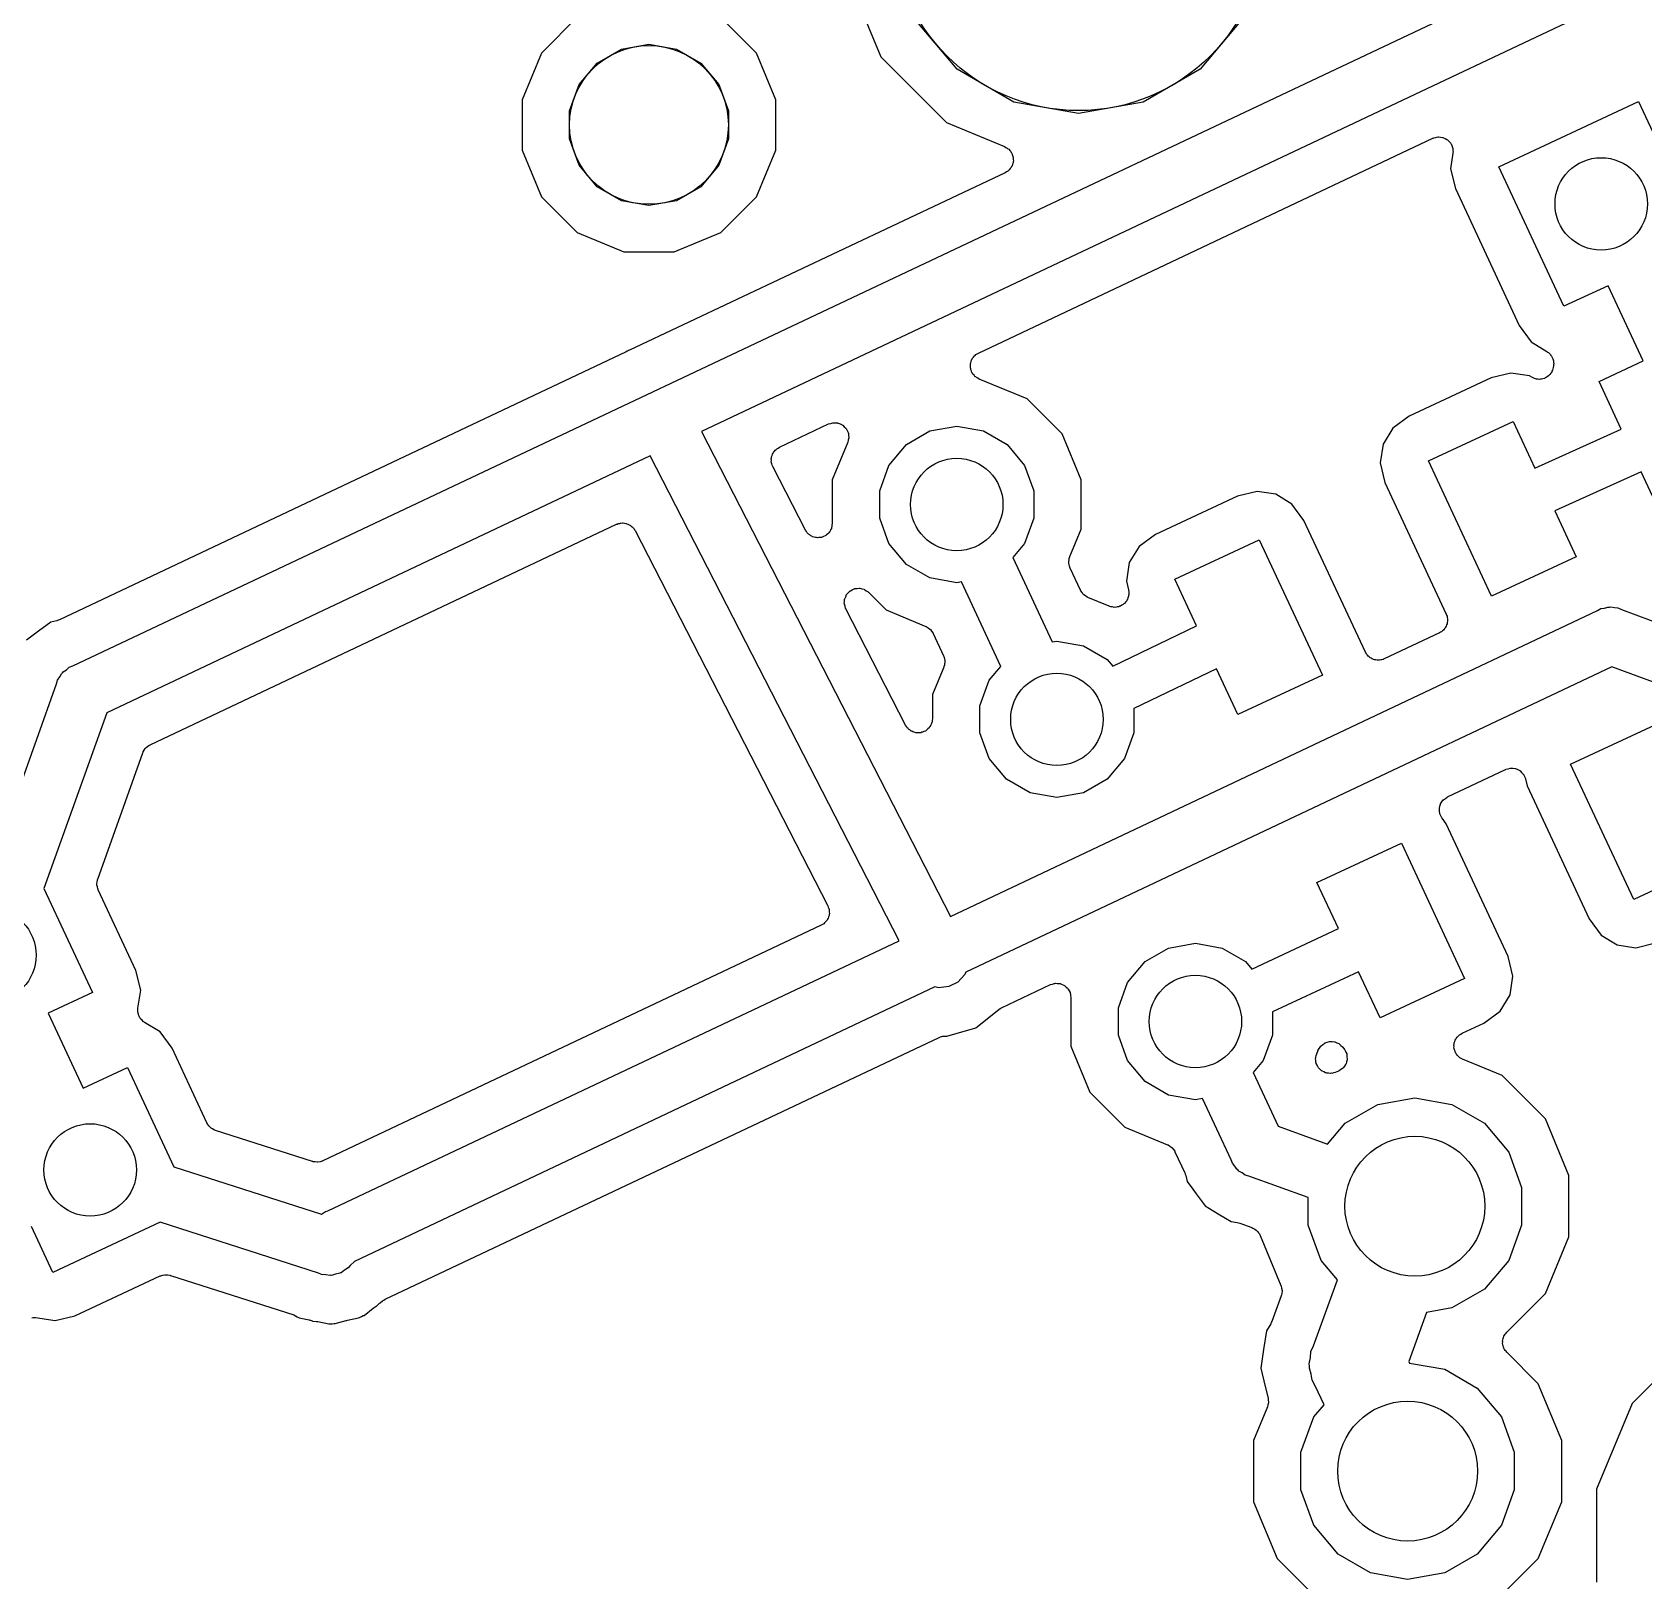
# Model space of a CAD drawing. Extents: x 24 to 196, y -189 to -31.
# Drawn here: x 40.75 to 58.02, y -152.97 to -136.37 of the extents above; entities that cross this region are included whole.
import ezdxf

# ---------------------------------------------------------------- set-up
doc = ezdxf.new("R2010")
doc.units = 0
doc.header["$MEASUREMENT"] = 0
doc.layers.add('BLACK', color=7, linetype='CONTINUOUS')

msp = doc.modelspace()

# ---------------------------------------------------------------- linework, layer by layer
at = {"layer": 'BLACK', "linetype": 'CONTINUOUS'}
for p, q in [((41.186, -143.164), (63.3584, -132.68)), ((63.5684, -133.255), (47.9224, -140.653)), ((49.4614, -135.717), (49.8423, -136.637)), ((46.6055, -136.198), (46.2073, -136.597)), ((50.6619, -136.77), (50.2099, -136.232)), ((53.7167, -136.232), (53.2647, -136.77)), ((48.5113, -136.597), (48.1585, -136.244)), ((46.8039, -136.704), (47.0638, -136.554)), ((47.0638, -136.554), (47.3593, -136.502)), ((47.3593, -136.502), (47.6548, -136.554)), ((47.6548, -136.554), (47.9147, -136.704)), ((46.2073, -136.597), (46.0004, -137.096)), ((46.611, -136.934), (46.8039, -136.704)), ((47.9147, -136.704), (48.1075, -136.934)), ((48.7182, -137.096), (48.5113, -136.597)), ((49.8423, -136.637), (50.5461, -137.34)), ((51.2708, -137.122), (50.6619, -136.77)), ((53.2647, -136.77), (52.6558, -137.122)), ((46.0004, -137.096), (46.0004, -137.637)), ((46.5084, -137.216), (46.611, -136.934)), ((48.1075, -136.934), (48.2102, -137.216)), ((48.7182, -137.637), (48.7182, -137.096)), ((46.5084, -137.516), (46.5084, -137.216)), ((48.2102, -137.216), (48.2102, -137.516)), ((51.9633, -137.244), (51.2708, -137.122)), ((52.6558, -137.122), (51.9633, -137.244)), ((56.4662, -137.814), (57.9625, -137.116)), ((57.9625, -137.116), (58.6603, -138.613)), ((50.5461, -137.34), (51.1702, -137.599)), ((46.611, -137.798), (46.5084, -137.516)), ((48.2102, -137.516), (48.1075, -137.798)), ((50.8905, -139.811), (55.7586, -137.509)), ((51.1702, -137.599), (51.1839, -137.608)), ((51.1839, -137.608), (51.1986, -137.614)), ((51.1986, -137.614), (51.2061, -137.622)), ((51.2061, -137.622), (51.2149, -137.627)), ((55.7586, -137.509), (55.7638, -137.508)), ((55.7638, -137.508), (55.7685, -137.505)), ((55.7685, -137.505), (55.7892, -137.501)), ((55.7892, -137.501), (55.8096, -137.495)), ((55.8096, -137.495), (55.8151, -137.496)), ((55.8151, -137.496), (55.8204, -137.495)), ((55.8204, -137.495), (55.8413, -137.498)), ((55.8413, -137.498), (55.8624, -137.5)), ((55.8624, -137.5), (55.8673, -137.502)), ((55.8673, -137.502), (55.8727, -137.503)), ((55.8727, -137.503), (55.8913, -137.513)), ((55.8913, -137.513), (55.9105, -137.522)), ((55.9105, -137.522), (55.9144, -137.526)), ((55.9144, -137.526), (55.9191, -137.528)), ((55.9191, -137.528), (55.9331, -137.544)), ((55.9331, -137.544), (55.9481, -137.559)), ((55.9481, -137.559), (55.9504, -137.564)), ((55.9504, -137.564), (55.954, -137.568)), ((55.954, -137.568), (55.9617, -137.588)), ((55.9617, -137.588), (55.9707, -137.607)), ((55.9707, -137.607), (55.9712, -137.612)), ((55.9712, -137.612), (55.9732, -137.617)), ((55.9732, -137.617), (55.9737, -137.639)), ((46.0004, -137.637), (46.2073, -138.136)), ((48.5113, -138.136), (48.7182, -137.637)), ((51.2149, -137.627), (51.2247, -137.64)), ((51.2247, -137.64), (51.2363, -137.652)), ((51.2363, -137.652), (51.2407, -137.661)), ((51.2407, -137.661), (51.2471, -137.669)), ((51.2471, -137.669), (51.252, -137.685)), ((51.2545, -137.788), (51.2504, -137.803)), ((51.252, -137.685), (51.2589, -137.7)), ((51.2607, -137.773), (51.2545, -137.788)), ((51.2589, -137.7), (51.2599, -137.71)), ((51.2599, -137.71), (51.263, -137.72)), ((51.2611, -137.762), (51.2607, -137.773)), ((51.2638, -137.752), (51.2611, -137.762)), ((51.263, -137.72), (51.2623, -137.736)), ((51.2623, -137.736), (51.2638, -137.752)), ((55.9744, -137.67), (55.9488, -137.837)), ((55.9737, -137.639), (55.9756, -137.66)), ((55.9756, -137.66), (55.9742, -137.665)), ((55.9742, -137.665), (55.9744, -137.67)), ((46.8039, -138.028), (46.611, -137.798)), ((51.177, -137.878), (47.1518, -139.781)), ((48.1075, -137.798), (47.9147, -138.028)), ((51.1903, -137.868), (51.177, -137.878)), ((51.2047, -137.861), (51.1903, -137.868)), ((51.2117, -137.853), (51.2047, -137.861)), ((51.2202, -137.847), (51.2117, -137.853)), ((51.2295, -137.834), (51.2202, -137.847)), ((51.2404, -137.822), (51.2295, -137.834)), ((51.2444, -137.812), (51.2404, -137.822)), ((51.2504, -137.803), (51.2444, -137.812)), ((55.9488, -137.837), (56.0004, -138.048)), ((57.164, -139.31), (56.4662, -137.814)), ((46.2073, -138.136), (46.5895, -138.518)), ((47.0638, -138.178), (46.8039, -138.028)), ((47.9147, -138.028), (47.6548, -138.178)), ((48.129, -138.518), (48.5113, -138.136)), ((56.0004, -138.048), (56.6855, -139.517)), ((47.3593, -138.23), (47.0638, -138.178)), ((47.6548, -138.178), (47.3593, -138.23)), ((46.5895, -138.518), (47.089, -138.725)), ((47.6296, -138.725), (48.129, -138.518)), ((47.089, -138.725), (47.6296, -138.725)), ((57.6365, -139.09), (57.164, -139.31)), ((58.0116, -139.896), (57.6365, -139.09)), ((56.6855, -139.517), (56.814, -139.692)), ((56.814, -139.692), (56.9802, -139.793)), ((47.1165, -139.798), (41.0425, -142.67)), ((47.1271, -139.79), (47.1165, -139.798)), ((47.1285, -139.79), (47.1271, -139.79)), ((47.1397, -139.784), (47.1285, -139.79)), ((47.1518, -139.781), (47.1397, -139.784)), ((50.8231, -139.877), (50.8271, -139.867)), ((50.8271, -139.867), (50.8381, -139.855)), ((50.8381, -139.855), (50.8473, -139.842)), ((50.8473, -139.842), (50.8558, -139.836)), ((50.8558, -139.836), (50.8629, -139.828)), ((50.8629, -139.828), (50.8773, -139.821)), ((50.8773, -139.821), (50.8905, -139.811)), ((56.9802, -139.793), (56.9878, -139.8)), ((56.9878, -139.8), (56.9966, -139.804)), ((56.9966, -139.804), (57.0075, -139.817)), ((57.0075, -139.817), (57.02, -139.828)), ((57.02, -139.828), (57.0248, -139.837)), ((57.0248, -139.837), (57.0314, -139.844)), ((57.0314, -139.844), (57.0375, -139.86)), ((57.0375, -139.86), (57.0455, -139.874)), ((50.8038, -139.936), (50.8064, -139.926)), ((50.8053, -139.953), (50.8038, -139.936)), ((50.8046, -139.969), (50.8053, -139.953)), ((50.8077, -139.979), (50.8046, -139.969)), ((50.8064, -139.926), (50.8069, -139.916)), ((50.8069, -139.916), (50.8131, -139.901)), ((50.8087, -139.989), (50.8077, -139.979)), ((50.8156, -140.004), (50.8087, -139.989)), ((50.8131, -139.901), (50.8172, -139.885)), ((50.8205, -140.019), (50.8156, -140.004)), ((50.8172, -139.885), (50.8231, -139.877)), ((50.8268, -140.028), (50.8205, -140.019)), ((50.8313, -140.037), (50.8268, -140.028)), ((50.8428, -140.048), (50.8313, -140.037)), ((56.5953, -140.025), (56.3842, -140.077)), ((56.7951, -140.056), (56.5953, -140.025)), ((57.0217, -140.027), (57.0131, -140.041)), ((57.0321, -140.014), (57.0217, -140.027)), ((57.0354, -140.004), (57.0321, -140.014)), ((57.0406, -139.996), (57.0354, -140.004)), ((57.0438, -139.979), (57.0406, -139.996)), ((57.0491, -139.964), (57.0438, -139.979)), ((57.0455, -139.874), (57.047, -139.884)), ((57.047, -139.884), (57.0506, -139.894)), ((57.0518, -139.947), (57.0491, -139.964)), ((57.0506, -139.894), (57.051, -139.91)), ((57.051, -139.91), (57.0535, -139.927)), ((57.0535, -139.927), (57.0516, -139.936)), ((57.0516, -139.936), (57.0518, -139.947)), ((57.5397, -140.116), (58.0116, -139.896)), ((50.8527, -140.061), (50.8428, -140.048)), ((50.8615, -140.067), (50.8527, -140.061)), ((50.8689, -140.074), (50.8615, -140.067)), ((50.8837, -140.081), (50.8689, -140.074)), ((50.8973, -140.09), (50.8837, -140.081)), ((51.4126, -140.303), (50.8973, -140.09)), ((56.3842, -140.077), (55.5051, -140.487)), ((56.8195, -140.071), (56.7951, -140.056)), ((56.835, -140.077), (56.8195, -140.071)), ((56.8495, -140.085), (56.835, -140.077)), ((56.8594, -140.086), (56.8495, -140.085)), ((56.8688, -140.09), (56.8594, -140.086)), ((56.8854, -140.09), (56.8688, -140.09)), ((56.9018, -140.093), (56.8854, -140.09)), ((56.9117, -140.091), (56.9018, -140.093)), ((56.9217, -140.091), (56.9117, -140.091)), ((56.9374, -140.086), (56.9217, -140.091)), ((56.9538, -140.083), (56.9374, -140.086)), ((56.9623, -140.077), (56.9538, -140.083)), ((56.9718, -140.074), (56.9623, -140.077)), ((56.9848, -140.064), (56.9718, -140.074)), ((56.999, -140.055), (56.9848, -140.064)), ((57.0053, -140.047), (56.999, -140.055)), ((57.0131, -140.041), (57.0053, -140.047)), ((57.777, -140.625), (57.5397, -140.116)), ((51.7877, -140.678), (51.4126, -140.303)), ((49.3068, -140.565), (49.3293, -140.557)), ((49.3293, -140.557), (49.3323, -140.558)), ((49.3323, -140.558), (49.3351, -140.557)), ((49.3351, -140.557), (49.3586, -140.559)), ((55.5051, -140.487), (55.3297, -140.615)), ((55.7116, -140.965), (56.6179, -140.543)), ((56.6179, -140.543), (56.8512, -141.043)), ((47.9224, -140.653), (50.5913, -145.849)), ((48.7565, -140.82), (49.2841, -140.571)), ((49.2841, -140.571), (49.3068, -140.565)), ((49.3586, -140.559), (49.3822, -140.56)), ((49.3822, -140.56), (49.3849, -140.561)), ((49.3849, -140.561), (49.3879, -140.561)), ((49.3879, -140.561), (49.4093, -140.571)), ((49.4093, -140.571), (49.4311, -140.58)), ((49.4311, -140.58), (49.4333, -140.582)), ((49.4333, -140.582), (49.4359, -140.583)), ((49.4359, -140.583), (49.4527, -140.6)), ((49.4527, -140.6), (49.4701, -140.616)), ((49.4701, -140.616), (49.4715, -140.618)), ((49.4715, -140.618), (49.4736, -140.621)), ((49.4736, -140.621), (49.4836, -140.642)), ((49.4836, -140.642), (49.4945, -140.663)), ((49.4945, -140.663), (49.4949, -140.666)), ((49.4949, -140.666), (49.4962, -140.668)), ((49.5011, -140.721), (49.4951, -140.744)), ((49.4962, -140.668), (49.4984, -140.692)), ((49.4984, -140.692), (49.5015, -140.715)), ((49.5015, -140.715), (49.5008, -140.718)), ((49.5008, -140.718), (49.5011, -140.721)), ((50.1184, -140.792), (50.3705, -140.646)), ((50.3705, -140.646), (50.6572, -140.595)), ((50.6572, -140.595), (50.9439, -140.646)), ((50.9439, -140.646), (51.196, -140.792)), ((51.9907, -141.168), (51.7877, -140.678)), ((55.3297, -140.615), (55.2249, -140.788)), ((56.8512, -141.043), (57.777, -140.625)), ((48.6791, -140.91), (48.6832, -140.894)), ((48.6832, -140.894), (48.6893, -140.885)), ((48.6893, -140.885), (48.6935, -140.875)), ((48.6935, -140.875), (48.7043, -140.864)), ((48.7043, -140.864), (48.7133, -140.851)), ((48.7133, -140.851), (48.7221, -140.845)), ((48.7221, -140.845), (48.7295, -140.837)), ((48.7295, -140.837), (48.7436, -140.829)), ((48.7436, -140.829), (48.7565, -140.82)), ((49.49, -140.767), (49.3237, -141.168)), ((49.4951, -140.744), (49.49, -140.767)), ((49.9313, -141.015), (50.1184, -140.792)), ((51.196, -140.792), (51.3831, -141.015)), ((55.2249, -140.788), (55.1942, -140.988)), ((47.371, -140.913), (41.549, -143.666)), ((50.0399, -146.109), (47.371, -140.913)), ((48.6697, -140.946), (48.6725, -140.935)), ((48.6712, -140.961), (48.6697, -140.946)), ((48.6704, -140.977), (48.6712, -140.961)), ((48.6736, -140.987), (48.6704, -140.977)), ((48.6725, -140.935), (48.673, -140.924)), ((48.673, -140.924), (48.6791, -140.91)), ((48.6746, -140.998), (48.6736, -140.987)), ((48.6814, -141.013), (48.6746, -140.998)), ((48.6861, -141.028), (48.6814, -141.013)), ((49.0357, -141.708), (48.6861, -141.028)), ((49.8317, -141.288), (49.9313, -141.015)), ((51.3831, -141.015), (51.4827, -141.288)), ((55.1942, -140.988), (55.2458, -141.199)), ((56.3878, -142.415), (55.7116, -140.965)), ((49.3237, -141.168), (49.3237, -141.639)), ((51.9907, -141.699), (51.9907, -141.168)), ((55.2458, -141.199), (55.9026, -142.608)), ((57.9917, -141.085), (57.0659, -141.503)), ((58.2374, -141.612), (57.9917, -141.085)), ((49.8317, -141.579), (49.8317, -141.288)), ((51.4827, -141.288), (51.4827, -141.579)), ((53.6652, -141.345), (52.7861, -141.755)), ((53.8764, -141.293), (53.6652, -141.345)), ((54.0761, -141.324), (53.8764, -141.293)), ((54.2489, -141.429), (54.0761, -141.324)), ((49.9313, -141.853), (49.8317, -141.579)), ((51.4827, -141.579), (51.3831, -141.853)), ((54.3775, -141.604), (54.2489, -141.429)), ((57.0659, -141.503), (57.2941, -141.993)), ((42.0137, -144.009), (47.0104, -141.646)), ((47.0104, -141.646), (47.0209, -141.643)), ((47.0209, -141.643), (47.0305, -141.638)), ((47.0305, -141.638), (47.0462, -141.636)), ((47.0462, -141.636), (47.0614, -141.632)), ((47.0614, -141.632), (47.0723, -141.633)), ((47.0723, -141.633), (47.083, -141.631)), ((47.083, -141.631), (47.0984, -141.635)), ((47.0984, -141.635), (47.1142, -141.636)), ((47.1142, -141.636), (47.124, -141.641)), ((47.124, -141.641), (47.1346, -141.643)), ((47.1346, -141.643), (47.1479, -141.652)), ((47.1479, -141.652), (47.1623, -141.658)), ((47.1623, -141.658), (47.17, -141.666)), ((47.17, -141.666), (47.1791, -141.672)), ((47.1791, -141.672), (47.1887, -141.684)), ((47.1887, -141.684), (47.1999, -141.696)), ((47.1999, -141.696), (47.2045, -141.705)), ((47.2045, -141.705), (47.2111, -141.714)), ((47.2111, -141.714), (49.2762, -145.734)), ((49.046, -141.722), (49.0357, -141.708)), ((49.0545, -141.737), (49.046, -141.722)), ((49.0619, -141.743), (49.0545, -141.737)), ((49.0677, -141.751), (49.0619, -141.743)), ((49.082, -141.76), (49.0677, -141.751)), ((49.0951, -141.771), (49.082, -141.76)), ((49.2549, -141.765), (49.2475, -141.771)), ((49.2634, -141.76), (49.2549, -141.765)), ((49.275, -141.748), (49.2634, -141.76)), ((49.288, -141.737), (49.275, -141.748)), ((49.2928, -141.728), (49.288, -141.737)), ((49.2994, -141.721), (49.2928, -141.728)), ((49.306, -141.706), (49.2994, -141.721)), ((49.3145, -141.691), (49.306, -141.706)), ((49.3162, -141.681), (49.3145, -141.691)), ((49.3199, -141.673), (49.3162, -141.681)), ((49.3207, -141.656), (49.3199, -141.673)), ((49.3237, -141.639), (49.3207, -141.656)), ((51.8692, -141.992), (51.9907, -141.699)), ((52.7861, -141.755), (52.6108, -141.883)), ((55.0358, -143.016), (54.3775, -141.604)), ((49.1041, -141.774), (49.0951, -141.771)), ((49.1122, -141.779), (49.1041, -141.774)), ((49.1288, -141.783), (49.1122, -141.779)), ((49.1448, -141.789), (49.1288, -141.783)), ((49.1544, -141.789), (49.1448, -141.789)), ((49.1638, -141.791), (49.1544, -141.789)), ((49.1807, -141.789), (49.1638, -141.791)), ((49.1978, -141.789), (49.1807, -141.789)), ((49.2068, -141.786), (49.1978, -141.789)), ((49.2163, -141.784), (49.2068, -141.786)), ((49.2315, -141.777), (49.2163, -141.784)), ((49.2475, -141.771), (49.2315, -141.777)), ((50.1184, -142.076), (49.9313, -141.853)), ((51.3831, -141.853), (51.2586, -142.001)), ((52.6108, -141.883), (52.506, -142.056)), ((52.9927, -142.233), (53.899, -141.811)), ((53.899, -141.811), (54.5752, -143.261)), ((50.3705, -142.221), (50.1184, -142.076)), ((51.2586, -142.001), (51.6798, -142.906)), ((51.8577, -142.044), (51.8613, -142.028)), ((51.859, -142.054), (51.8577, -142.044)), ((51.8582, -142.064), (51.859, -142.054)), ((51.8625, -142.08), (51.8582, -142.064)), ((51.8613, -142.028), (51.8628, -142.011)), ((51.8646, -142.096), (51.8625, -142.08)), ((51.8628, -142.011), (51.867, -142.002)), ((51.8692, -142.105), (51.8646, -142.096)), ((51.867, -142.002), (51.8692, -141.992)), ((51.8718, -142.115), (51.8692, -142.105)), ((52.506, -142.056), (52.4752, -142.256)), ((57.2941, -141.993), (56.3878, -142.415)), ((50.6572, -142.272), (50.3705, -142.221)), ((50.7081, -142.263), (50.6572, -142.272)), ((51.1292, -143.168), (50.7081, -142.263)), ((51.9828, -142.353), (51.8718, -142.115)), ((52.4752, -142.256), (52.4977, -142.348)), ((53.2261, -142.734), (52.9927, -142.233)), ((49.4549, -142.472), (49.4561, -142.449)), ((49.4561, -142.449), (49.4572, -142.446)), ((49.4572, -142.446), (49.4575, -142.443)), ((49.4575, -142.443), (49.4674, -142.422)), ((49.4674, -142.422), (49.4766, -142.4)), ((49.4766, -142.4), (49.4786, -142.398)), ((49.4786, -142.398), (49.4798, -142.395)), ((49.4798, -142.395), (49.4965, -142.378)), ((49.4965, -142.378), (49.5126, -142.361)), ((49.5126, -142.361), (49.5152, -142.36)), ((49.5152, -142.36), (49.5173, -142.358)), ((49.5173, -142.358), (49.5386, -142.348)), ((49.5386, -142.348), (49.5596, -142.337)), ((49.5596, -142.337), (49.5626, -142.337)), ((49.5626, -142.337), (49.5652, -142.335)), ((49.5652, -142.335), (49.5887, -142.333)), ((49.5887, -142.333), (49.6121, -142.33)), ((49.6121, -142.33), (49.615, -142.331)), ((49.615, -142.331), (49.618, -142.331)), ((49.618, -142.331), (49.6407, -142.337)), ((49.6407, -142.337), (49.6638, -142.342)), ((49.6638, -142.342), (49.6662, -142.344)), ((49.6662, -142.344), (49.6691, -142.344)), ((49.6691, -142.344), (49.6884, -142.358)), ((49.6884, -142.358), (49.7082, -142.371)), ((49.7082, -142.371), (49.71, -142.373)), ((49.71, -142.373), (49.7124, -142.375)), ((49.7124, -142.375), (49.9018, -142.564)), ((51.9847, -142.356), (51.9828, -142.353)), ((51.9858, -142.359), (51.9847, -142.356)), ((51.9998, -142.378), (51.9858, -142.359)), ((52.0131, -142.397), (51.9998, -142.378)), ((52.0159, -142.399), (52.0131, -142.397)), ((52.018, -142.401), (52.0159, -142.399)), ((52.0375, -142.414), (52.018, -142.401)), ((52.0564, -142.427), (52.0375, -142.414)), ((52.0597, -142.428), (52.0564, -142.427)), ((52.0626, -142.43), (52.0597, -142.428)), ((52.2913, -142.525), (52.0626, -142.43)), ((52.4863, -142.451), (52.4814, -142.458)), ((52.4914, -142.434), (52.4863, -142.451)), ((52.4984, -142.417), (52.4914, -142.434)), ((52.4977, -142.348), (52.4982, -142.356)), ((52.4982, -142.356), (52.5007, -142.364)), ((52.4988, -142.408), (52.4984, -142.417)), ((52.5011, -142.4), (52.4988, -142.408)), ((52.5007, -142.364), (52.4999, -142.382)), ((52.4999, -142.382), (52.5011, -142.4)), ((49.4528, -142.496), (49.4549, -142.472)), ((49.4536, -142.499), (49.4528, -142.496)), ((49.4535, -142.502), (49.4536, -142.499)), ((49.4604, -142.524), (49.4535, -142.502)), ((49.4665, -142.547), (49.4604, -142.524)), ((49.4682, -142.549), (49.4665, -142.547)), ((49.4691, -142.552), (49.4682, -142.549)), ((50.1092, -143.798), (49.4691, -142.552)), ((49.9018, -142.564), (50.3253, -142.74)), ((50.5913, -145.849), (57.5232, -142.571)), ((52.2995, -142.526), (52.2913, -142.525)), ((52.307, -142.53), (52.2995, -142.526)), ((52.3252, -142.532), (52.307, -142.53)), ((52.343, -142.536), (52.3252, -142.532)), ((52.3513, -142.535), (52.343, -142.536)), ((52.3596, -142.536), (52.3513, -142.535)), ((52.3774, -142.531), (52.3596, -142.536)), ((52.3955, -142.529), (52.3774, -142.531)), ((52.4029, -142.525), (52.3955, -142.529)), ((52.411, -142.523), (52.4029, -142.525)), ((52.4262, -142.513), (52.411, -142.523)), ((52.4424, -142.505), (52.4262, -142.513)), ((52.4481, -142.498), (52.4424, -142.505)), ((52.455, -142.494), (52.4481, -142.498)), ((52.4658, -142.479), (52.455, -142.494)), ((52.4782, -142.466), (52.4658, -142.479)), ((52.4814, -142.458), (52.4782, -142.466)), ((55.9026, -142.608), (55.906, -142.62)), ((55.906, -142.62), (55.9115, -142.632)), ((57.5232, -142.571), (57.5599, -142.55)), ((57.5599, -142.55), (57.598, -142.544)), ((57.598, -142.544), (57.6352, -142.533)), ((57.6352, -142.533), (57.6507, -142.535)), ((57.6507, -142.535), (57.6659, -142.532)), ((57.6659, -142.532), (57.7039, -142.539)), ((57.7039, -142.539), (57.7424, -142.542)), ((57.7424, -142.542), (57.7808, -142.56)), ((57.7808, -142.56), (59.4213, -143.169)), ((40.8196, -142.792), (40.6901, -142.889)), ((40.8197, -142.792), (40.8196, -142.792)), ((40.9494, -142.696), (40.8197, -142.792)), ((40.8197, -142.792), (40.8197, -142.792)), ((41.0145, -142.68), (40.9494, -142.696)), ((41.0281, -142.674), (41.0145, -142.68)), ((41.0425, -142.67), (41.0281, -142.674)), ((50.3253, -142.74), (50.3282, -142.741)), ((50.3282, -142.741), (50.3315, -142.742)), ((50.3315, -142.742), (50.3504, -142.756)), ((50.3504, -142.756), (50.3699, -142.768)), ((50.3699, -142.768), (50.372, -142.771)), ((50.372, -142.771), (50.3748, -142.773)), ((50.3748, -142.773), (50.388, -142.792)), ((50.388, -142.792), (50.4021, -142.81)), ((52.3297, -143.165), (53.2261, -142.734)), ((55.8402, -142.802), (55.8297, -142.81)), ((55.8519, -142.797), (55.8402, -142.802)), ((55.8617, -142.787), (55.8519, -142.797)), ((55.8729, -142.779), (55.8617, -142.787)), ((55.8802, -142.769), (55.8729, -142.779)), ((55.8894, -142.759), (55.8802, -142.769)), ((55.8952, -142.747), (55.8894, -142.759)), ((55.903, -142.736), (55.8952, -142.747)), ((55.9063, -142.723), (55.903, -142.736)), ((55.9117, -142.711), (55.9063, -142.723)), ((55.9115, -142.632), (55.9128, -142.645)), ((55.9129, -142.698), (55.9117, -142.711)), ((55.9128, -142.645), (55.9163, -142.659)), ((55.9164, -142.685), (55.9129, -142.698)), ((55.9163, -142.659), (55.9152, -142.672)), ((55.9152, -142.672), (55.9164, -142.685)), ((50.4021, -142.81), (50.4032, -142.813)), ((50.4032, -142.813), (50.4051, -142.816)), ((50.4051, -142.816), (50.516, -143.054)), ((51.6798, -142.906), (51.7306, -142.897)), ((51.7306, -142.897), (52.0173, -142.948)), ((52.0173, -142.948), (52.2694, -143.094)), ((55.8297, -142.81), (55.239, -143.089)), ((50.516, -143.054), (50.5186, -143.064)), ((50.5186, -143.064), (50.5232, -143.073)), ((50.5232, -143.073), (50.5254, -143.089)), ((50.5265, -143.142), (50.525, -143.158)), ((50.5254, -143.089), (50.5297, -143.106)), ((50.5301, -143.125), (50.5265, -143.142)), ((50.5297, -143.106), (50.5288, -143.116)), ((50.5288, -143.116), (50.5301, -143.125)), ((52.2694, -143.094), (52.3297, -143.165)), ((55.0436, -143.027), (55.0358, -143.016)), ((55.0495, -143.039), (55.0436, -143.027)), ((55.0587, -143.049), (55.0495, -143.039)), ((55.0661, -143.059), (55.0587, -143.049)), ((55.0774, -143.067), (55.0661, -143.059)), ((55.0871, -143.077), (55.0774, -143.067)), ((55.0989, -143.082), (55.0871, -143.077)), ((55.1095, -143.089), (55.0989, -143.082)), ((55.1228, -143.093), (55.1095, -143.089)), ((55.1352, -143.099), (55.1228, -143.093)), ((55.1481, -143.1), (55.1352, -143.099)), ((55.1606, -143.103), (55.1481, -143.1)), ((55.1743, -143.102), (55.1606, -143.103)), ((55.188, -143.103), (55.1743, -143.102)), ((55.2005, -143.1), (55.188, -143.103)), ((55.2133, -143.099), (55.2005, -143.1)), ((55.2258, -143.093), (55.2133, -143.099)), ((55.239, -143.089), (55.2258, -143.093)), ((41.0129, -143.355), (41.0232, -143.316)), ((41.0232, -143.316), (41.0461, -143.282)), ((41.0461, -143.282), (41.066, -143.247)), ((41.066, -143.247), (41.0765, -143.239)), ((41.0765, -143.239), (41.0844, -143.227)), ((41.0844, -143.227), (41.1172, -143.204)), ((41.1172, -143.204), (41.148, -143.178)), ((41.148, -143.178), (41.186, -143.164)), ((50.5187, -143.177), (50.3971, -143.47)), ((50.5208, -143.167), (50.5187, -143.177)), ((50.525, -143.158), (50.5208, -143.167)), ((57.6781, -143.172), (50.7533, -146.446)), ((50.9051, -143.59), (51.0047, -143.317)), ((51.0047, -143.317), (51.1292, -143.168)), ((53.4408, -143.194), (52.5561, -143.62)), ((53.6689, -143.683), (53.4408, -143.194)), ((54.5752, -143.261), (53.6689, -143.683)), ((59.2022, -143.738), (57.6781, -143.172)), ((40.3006, -145.351), (41.0129, -143.355)), ((50.3971, -143.47), (50.3971, -143.729)), ((41.549, -143.666), (40.8771, -145.549)), ((50.9051, -143.881), (50.9051, -143.59)), ((52.5561, -143.62), (52.5561, -143.881)), ((50.1195, -143.812), (50.1092, -143.798)), ((50.128, -143.827), (50.1195, -143.812)), ((50.1354, -143.833), (50.128, -143.827)), ((50.1412, -143.84), (50.1354, -143.833)), ((50.3484, -143.838), (50.3369, -143.85)), ((50.3615, -143.827), (50.3484, -143.838)), ((50.3663, -143.818), (50.3615, -143.827)), ((50.3728, -143.811), (50.3663, -143.818)), ((50.3794, -143.796), (50.3728, -143.811)), ((50.3879, -143.781), (50.3794, -143.796)), ((50.3896, -143.771), (50.3879, -143.781)), ((50.3933, -143.762), (50.3896, -143.771)), ((50.3942, -143.745), (50.3933, -143.762)), ((50.3971, -143.729), (50.3942, -143.745)), ((57.2356, -144.217), (58.1419, -143.794)), ((42.0082, -144.012), (42.0137, -144.009)), ((50.1555, -143.85), (50.1412, -143.84)), ((50.1685, -143.861), (50.1555, -143.85)), ((50.1776, -143.864), (50.1685, -143.861)), ((50.1856, -143.869), (50.1776, -143.864)), ((50.2023, -143.873), (50.1856, -143.869)), ((50.2183, -143.879), (50.2023, -143.873)), ((50.2279, -143.879), (50.2183, -143.879)), ((50.2373, -143.881), (50.2279, -143.879)), ((50.2542, -143.879), (50.2373, -143.881)), ((50.2712, -143.879), (50.2542, -143.879)), ((50.2802, -143.875), (50.2712, -143.879)), ((50.2898, -143.874), (50.2802, -143.875)), ((50.3049, -143.866), (50.2898, -143.874)), ((50.3209, -143.861), (50.3049, -143.866)), ((50.3283, -143.854), (50.3209, -143.861)), ((50.3369, -143.85), (50.3283, -143.854)), ((51.0047, -144.155), (50.9051, -143.881)), ((52.5561, -143.881), (52.4566, -144.155)), ((41.4528, -145.447), (41.9354, -144.095)), ((41.9354, -144.095), (41.9387, -144.089)), ((41.9387, -144.089), (41.9404, -144.083)), ((41.9404, -144.083), (41.9517, -144.066)), ((41.9517, -144.066), (41.9615, -144.049)), ((41.9615, -144.049), (41.9667, -144.045)), ((41.9667, -144.045), (41.9706, -144.039)), ((41.9706, -144.039), (41.9867, -144.028)), ((41.9867, -144.028), (42.0019, -144.015)), ((42.0019, -144.015), (42.0082, -144.012)), ((51.1918, -144.378), (51.0047, -144.155)), ((52.4566, -144.155), (52.2694, -144.378)), ((55.9153, -144.567), (56.5381, -144.273)), ((56.5381, -144.273), (56.5401, -144.272)), ((56.5401, -144.272), (56.5419, -144.271)), ((56.5419, -144.271), (56.5656, -144.265)), ((56.5656, -144.265), (56.5892, -144.259)), ((56.5892, -144.259), (56.5913, -144.259)), ((56.5913, -144.259), (56.5933, -144.259)), ((56.5933, -144.259), (56.6176, -144.261)), ((56.6176, -144.261), (56.6419, -144.263)), ((56.6419, -144.263), (56.6438, -144.264)), ((56.6438, -144.264), (56.6459, -144.264)), ((56.6459, -144.264), (56.6678, -144.275)), ((56.6678, -144.275), (56.69, -144.285)), ((56.69, -144.285), (56.6915, -144.287)), ((56.6915, -144.287), (56.6934, -144.288)), ((56.6934, -144.288), (56.7103, -144.306)), ((56.7103, -144.306), (56.7276, -144.323)), ((56.7276, -144.323), (56.7285, -144.325)), ((56.7285, -144.325), (56.73, -144.326)), ((56.73, -144.326), (56.7398, -144.348)), ((56.7398, -144.348), (56.7503, -144.371)), ((57.9118, -145.667), (57.2356, -144.217)), ((51.4439, -144.523), (51.1918, -144.378)), ((51.7306, -144.574), (51.4439, -144.523)), ((52.0173, -144.523), (51.7306, -144.574)), ((52.2694, -144.378), (52.0173, -144.523)), ((56.7503, -144.371), (56.7504, -144.373)), ((56.7504, -144.373), (56.7513, -144.375)), ((56.7513, -144.375), (56.7698, -144.45)), ((56.7698, -144.45), (57.4333, -145.873)), ((55.8284, -144.695), (55.8287, -144.694)), ((55.8312, -144.72), (55.8284, -144.695)), ((55.8286, -144.693), (55.835, -144.668)), ((55.8287, -144.694), (55.8286, -144.693)), ((55.835, -144.668), (55.841, -144.644)), ((55.841, -144.644), (55.8417, -144.643)), ((55.8417, -144.643), (55.842, -144.642)), ((55.842, -144.642), (55.8564, -144.621)), ((55.8564, -144.621), (55.8704, -144.6)), ((55.8704, -144.6), (55.8714, -144.599)), ((55.8714, -144.599), (55.8722, -144.598)), ((55.8722, -144.598), (55.8927, -144.584)), ((55.8927, -144.584), (55.9131, -144.569)), ((55.9131, -144.569), (55.9143, -144.568)), ((55.9143, -144.568), (55.9153, -144.567)), ((55.8335, -144.745), (55.8312, -144.72)), ((55.834, -144.747), (55.8335, -144.745)), ((55.8342, -144.748), (55.834, -144.747)), ((55.8453, -144.77), (55.8342, -144.748)), ((55.8561, -144.793), (55.8453, -144.77)), ((55.857, -144.794), (55.8561, -144.793)), ((55.8576, -144.795), (55.857, -144.794)), ((55.9015, -144.855), (55.8576, -144.795)), ((56.565, -146.278), (55.9015, -144.855)), ((54.5167, -145.484), (55.423, -145.062)), ((55.423, -145.062), (56.0992, -146.512)), ((58.8181, -145.244), (57.9118, -145.667)), ((40.8771, -145.549), (41.3959, -146.662)), ((41.444, -145.499), (41.4474, -145.479)), ((41.4451, -145.506), (41.444, -145.499)), ((41.4445, -145.512), (41.4451, -145.506)), ((41.4498, -145.531), (41.4445, -145.512)), ((41.4474, -145.479), (41.4492, -145.459)), ((41.4492, -145.459), (41.4518, -145.453)), ((41.4535, -145.552), (41.4498, -145.531)), ((41.4518, -145.453), (41.4528, -145.447)), ((41.4566, -145.557), (41.4535, -145.552)), ((41.4582, -145.563), (41.4566, -145.557)), ((41.8617, -146.428), (41.4582, -145.563)), ((54.7474, -145.979), (54.5167, -145.484)), ((49.2762, -145.734), (49.2809, -145.75)), ((49.249, -145.911), (49.2401, -145.918)), ((49.258, -145.898), (49.249, -145.911)), ((49.2687, -145.887), (49.258, -145.898)), ((49.2729, -145.877), (49.2687, -145.887)), ((49.2791, -145.868), (49.2729, -145.877)), ((49.2831, -145.853), (49.2791, -145.868)), ((49.2809, -145.75), (49.2876, -145.764)), ((49.2893, -145.838), (49.2831, -145.853)), ((49.2876, -145.764), (49.2887, -145.775)), ((49.2887, -145.775), (49.2919, -145.785)), ((49.2898, -145.827), (49.2893, -145.838)), ((49.2925, -145.817), (49.2898, -145.827)), ((49.2919, -145.785), (49.2911, -145.801)), ((49.2911, -145.801), (49.2925, -145.817)), ((57.4333, -145.873), (57.5619, -146.049)), ((49.2058, -145.942), (43.8644, -148.468)), ((49.2187, -145.933), (49.2058, -145.942)), ((49.2328, -145.926), (49.2187, -145.933)), ((49.2401, -145.918), (49.2328, -145.926)), ((53.8199, -146.412), (54.7474, -145.979)), ((57.5619, -146.049), (57.7347, -146.153)), ((43.9198, -149.003), (50.0399, -146.109)), ((52.6756, -146.332), (52.9277, -146.187)), ((52.9277, -146.187), (53.2144, -146.136)), ((53.2144, -146.136), (53.5011, -146.187)), ((53.5011, -146.187), (53.7532, -146.332)), ((57.7347, -146.153), (57.9344, -146.184)), ((57.9344, -146.184), (58.1456, -146.132)), ((41.9134, -146.639), (41.8617, -146.428)), ((52.4884, -146.555), (52.6756, -146.332)), ((53.7532, -146.332), (53.8199, -146.412)), ((56.6166, -146.489), (56.565, -146.278)), ((50.574, -146.6), (50.4673, -146.613)), ((50.6696, -146.551), (50.574, -146.6)), ((50.7426, -146.472), (50.6696, -146.551)), ((50.7533, -146.446), (50.7426, -146.472)), ((51.1383, -146.826), (51.6633, -146.578)), ((51.6633, -146.578), (51.6829, -146.573)), ((51.6829, -146.573), (51.702, -146.566)), ((51.702, -146.566), (51.7083, -146.566)), ((51.7083, -146.566), (51.7144, -146.564)), ((51.7144, -146.564), (51.7346, -146.566)), ((51.7346, -146.566), (51.7549, -146.566)), ((51.7549, -146.566), (51.7608, -146.568)), ((51.7608, -146.568), (51.7671, -146.568)), ((51.7671, -146.568), (51.7856, -146.577)), ((51.7856, -146.577), (51.8047, -146.584)), ((51.8047, -146.584), (51.8095, -146.588)), ((51.8095, -146.588), (51.8152, -146.591)), ((51.8152, -146.591), (51.8297, -146.605)), ((52.3889, -146.829), (52.4884, -146.555)), ((54.9621, -146.44), (54.0399, -146.87)), ((55.1929, -146.934), (54.9621, -146.44)), ((56.0992, -146.512), (55.1929, -146.934)), ((56.5859, -146.689), (56.6166, -146.489)), ((41.3959, -146.662), (40.9226, -146.883)), ((41.8838, -146.831), (41.9134, -146.639)), ((50.4223, -146.603), (44.2034, -149.544)), ((50.4673, -146.613), (50.4223, -146.603)), ((51.8297, -146.605), (51.8452, -146.618)), ((51.8452, -146.618), (51.8484, -146.623)), ((51.8484, -146.623), (51.8528, -146.628)), ((51.8528, -146.628), (51.8615, -146.646)), ((51.8615, -146.646), (51.8717, -146.664)), ((51.8717, -146.664), (51.8728, -146.67)), ((51.8728, -146.67), (51.8755, -146.676)), ((51.8755, -146.676), (51.8773, -146.696)), ((51.8773, -146.696), (51.8809, -146.716)), ((51.8809, -146.716), (51.8809, -147.24)), ((56.4811, -146.862), (56.5859, -146.689)), ((40.9226, -146.883), (41.2987, -147.688)), ((41.8821, -146.851), (41.884, -146.841)), ((41.8846, -146.868), (41.8821, -146.851)), ((41.884, -146.841), (41.8838, -146.831)), ((41.8849, -146.884), (41.8846, -146.868)), ((41.8886, -146.894), (41.8849, -146.884)), ((41.8901, -146.904), (41.8886, -146.894)), ((41.8981, -146.918), (41.8901, -146.904)), ((41.9041, -146.934), (41.8981, -146.918)), ((41.9107, -146.941), (41.9041, -146.934)), ((41.9156, -146.95), (41.9107, -146.941)), ((50.8611, -147.041), (51.1087, -146.845)), ((51.1087, -146.845), (51.124, -146.836)), ((51.124, -146.836), (51.1383, -146.826)), ((52.3889, -147.12), (52.3889, -146.829)), ((54.0399, -146.87), (54.0399, -147.12)), ((56.3057, -146.99), (56.4811, -146.862)), ((41.9281, -146.961), (41.9156, -146.95)), ((41.939, -146.973), (41.9281, -146.961)), ((41.9478, -146.978), (41.939, -146.973)), ((41.9554, -146.985), (41.9478, -146.978)), ((42.1215, -147.086), (41.9554, -146.985)), ((42.2501, -147.261), (42.1215, -147.086)), ((50.5502, -147.13), (50.8611, -147.041)), ((56.0369, -147.124), (56.0437, -147.117)), ((56.0437, -147.117), (56.0584, -147.109)), ((56.0584, -147.109), (56.072, -147.099)), ((56.072, -147.099), (56.3057, -146.99)), ((42.6232, -148.061), (42.2501, -147.261)), ((44.5341, -149.949), (50.4674, -147.144)), ((50.4674, -147.144), (50.4826, -147.139)), ((50.4826, -147.139), (50.4971, -147.133)), ((50.4971, -147.133), (50.5079, -147.132)), ((50.5079, -147.132), (50.5184, -147.13)), ((50.5184, -147.13), (50.5342, -147.131)), ((50.5342, -147.131), (50.5499, -147.13)), ((50.5499, -147.13), (50.5502, -147.13)), ((51.8809, -147.24), (52.0839, -147.73)), ((52.4884, -147.393), (52.3889, -147.12)), ((54.0399, -147.12), (53.9403, -147.393)), ((54.5145, -147.32), (54.5305, -147.282)), ((54.5305, -147.282), (54.5314, -147.28)), ((54.5314, -147.28), (54.5318, -147.279)), ((54.5318, -147.279), (54.5456, -147.258)), ((54.5456, -147.258), (54.5589, -147.237)), ((54.5589, -147.237), (54.5602, -147.236)), ((54.5602, -147.236), (54.5612, -147.235)), ((54.5612, -147.235), (54.5812, -147.22)), ((54.5812, -147.22), (54.6009, -147.205)), ((54.6009, -147.205), (54.6025, -147.204)), ((54.6025, -147.204), (54.6039, -147.203)), ((54.6039, -147.203), (54.6277, -147.196)), ((54.6277, -147.196), (54.6514, -147.189)), ((54.6514, -147.189), (54.6531, -147.189)), ((54.6531, -147.189), (54.6547, -147.188)), ((54.6547, -147.188), (54.6795, -147.19)), ((54.6795, -147.19), (54.7043, -147.191)), ((54.7043, -147.191), (54.7058, -147.192)), ((54.7058, -147.192), (54.7075, -147.192)), ((54.7075, -147.192), (54.7302, -147.202)), ((54.7302, -147.202), (54.7532, -147.211)), ((54.7532, -147.211), (54.7544, -147.213)), ((54.7544, -147.213), (54.7559, -147.213)), ((54.7559, -147.213), (54.7739, -147.23)), ((54.7739, -147.23), (54.7922, -147.247)), ((54.7922, -147.247), (54.793, -147.249)), ((54.793, -147.249), (54.7942, -147.25)), ((54.7942, -147.25), (54.8122, -147.274)), ((54.8122, -147.274), (54.8144, -147.279)), ((54.8144, -147.279), (54.8178, -147.283)), ((54.8178, -147.283), (54.826, -147.303)), ((55.9846, -147.224), (55.9872, -147.214)), ((55.9861, -147.241), (55.9846, -147.224)), ((55.9853, -147.257), (55.9861, -147.241)), ((55.9884, -147.267), (55.9853, -147.257)), ((55.9872, -147.214), (55.9876, -147.204)), ((55.9876, -147.204), (55.994, -147.189)), ((55.9892, -147.277), (55.9884, -147.267)), ((55.9963, -147.292), (55.9892, -147.277)), ((55.994, -147.189), (55.9983, -147.173)), ((56.0013, -147.308), (55.9963, -147.292)), ((55.9983, -147.173), (56.0041, -147.165)), ((56.0041, -147.165), (56.0079, -147.156)), ((56.0079, -147.156), (56.0191, -147.143)), ((56.0191, -147.143), (56.0287, -147.13)), ((56.0287, -147.13), (56.0369, -147.124)), ((52.6756, -147.617), (52.4884, -147.393)), ((53.9403, -147.393), (53.8327, -147.522)), ((54.503, -147.372), (54.5045, -147.365)), ((54.5056, -147.392), (54.503, -147.372)), ((54.5042, -147.359), (54.5102, -147.34)), ((54.5045, -147.365), (54.5042, -147.359)), ((54.5065, -147.412), (54.5056, -147.392)), ((54.5091, -147.418), (54.5065, -147.412)), ((54.5099, -147.424), (54.5091, -147.418)), ((54.5191, -147.442), (54.5099, -147.424)), ((54.5102, -147.34), (54.5145, -147.32)), ((54.5267, -147.46), (54.5191, -147.442)), ((54.5313, -147.465), (54.5267, -147.46)), ((54.5344, -147.471), (54.5313, -147.465)), ((54.8113, -147.452), (54.7993, -147.47)), ((54.8244, -147.435), (54.8113, -147.452)), ((54.826, -147.43), (54.8244, -147.435)), ((54.826, -147.303), (54.8356, -147.322)), ((54.8288, -147.426), (54.826, -147.43)), ((54.8339, -147.405), (54.8288, -147.426)), ((54.8404, -147.384), (54.8339, -147.405)), ((54.8356, -147.322), (54.8361, -147.327)), ((54.8361, -147.327), (54.838, -147.331)), ((54.838, -147.331), (54.839, -147.353)), ((54.839, -147.353), (54.8413, -147.374)), ((54.8413, -147.374), (54.8401, -147.379)), ((54.8401, -147.379), (54.8404, -147.384)), ((56.0074, -147.316), (56.0013, -147.308)), ((56.0116, -147.325), (56.0074, -147.316)), ((56.0234, -147.337), (56.0116, -147.325)), ((56.0335, -147.35), (56.0234, -147.337)), ((56.0419, -147.355), (56.0335, -147.35)), ((56.049, -147.362), (56.0419, -147.355)), ((56.0641, -147.369), (56.049, -147.362)), ((56.0781, -147.378), (56.0641, -147.369)), ((56.5014, -147.554), (56.0781, -147.378)), ((41.2987, -147.688), (41.7716, -147.468)), ((41.7716, -147.468), (42.2679, -148.532)), ((52.9277, -147.762), (52.6756, -147.617)), ((53.8327, -147.522), (54.1012, -148.095)), ((54.5491, -147.485), (54.5344, -147.471)), ((54.5625, -147.499), (54.5491, -147.485)), ((54.5684, -147.503), (54.5625, -147.499)), ((54.5734, -147.507), (54.5684, -147.503)), ((54.5918, -147.515), (54.5734, -147.507)), ((54.6094, -147.524), (54.5918, -147.515)), ((54.6161, -147.525), (54.6094, -147.524)), ((54.6223, -147.527), (54.6161, -147.525)), ((54.6422, -147.528), (54.6223, -147.527)), ((54.6619, -147.531), (54.6422, -147.528)), ((54.6685, -147.529), (54.6619, -147.531)), ((54.6752, -147.53), (54.6685, -147.529)), ((54.6942, -147.524), (54.6752, -147.53)), ((54.7136, -147.519), (54.6942, -147.524)), ((54.7476, -147.505), (54.7136, -147.519)), ((54.7518, -147.503), (54.7476, -147.505)), ((54.7567, -147.501), (54.7518, -147.503)), ((54.7741, -147.488), (54.7567, -147.501)), ((54.7922, -147.477), (54.7741, -147.488)), ((54.7953, -147.473), (54.7922, -147.477)), ((54.7993, -147.47), (54.7953, -147.473)), ((56.9658, -148.018), (56.5014, -147.554)), ((52.0839, -147.73), (52.459, -148.105)), ((53.2144, -147.813), (52.9277, -147.762)), ((53.2896, -147.799), (53.2144, -147.813)), ((53.5967, -148.455), (53.2896, -147.799)), ((55.1692, -147.863), (55.5662, -147.793)), ((55.5662, -147.793), (55.9632, -147.863)), ((54.8202, -148.064), (55.1692, -147.863)), ((55.9632, -147.863), (56.3122, -148.064)), ((42.6287, -148.069), (42.6232, -148.061)), ((42.6323, -148.078), (42.6287, -148.069)), ((42.6438, -148.091), (42.6323, -148.078)), ((42.6535, -148.104), (42.6438, -148.091)), ((42.6614, -148.11), (42.6535, -148.104)), ((42.6679, -148.117), (42.6614, -148.11)), ((42.6829, -148.125), (42.6679, -148.117)), ((42.6969, -148.135), (42.6829, -148.125)), ((42.7062, -148.137), (42.6969, -148.135)), ((42.7147, -148.142), (42.7062, -148.137)), ((43.7526, -148.475), (42.7147, -148.142)), ((52.459, -148.105), (52.9163, -148.294)), ((54.1012, -148.095), (54.6318, -148.289)), ((54.6318, -148.289), (54.8202, -148.064)), ((56.3122, -148.064), (56.5713, -148.373)), ((57.2172, -148.625), (56.9658, -148.018)), ((52.9163, -148.294), (52.9191, -148.296)), ((52.9191, -148.296), (52.9222, -148.297)), ((52.9222, -148.297), (52.9413, -148.31)), ((52.9413, -148.31), (52.961, -148.323)), ((52.961, -148.323), (52.9629, -148.325)), ((52.9629, -148.325), (52.9656, -148.327)), ((52.9656, -148.327), (52.979, -148.346)), ((43.7568, -148.475), (43.7526, -148.475)), ((43.7606, -148.477), (43.7568, -148.475)), ((43.7829, -148.479), (43.7606, -148.477)), ((43.8051, -148.482), (43.7829, -148.479)), ((43.8092, -148.481), (43.8051, -148.482)), ((43.8133, -148.482), (43.8092, -148.481)), ((43.8349, -148.476), (43.8133, -148.482)), ((43.8568, -148.471), (43.8349, -148.476)), ((43.8603, -148.469), (43.8568, -148.471)), ((43.8644, -148.468), (43.8603, -148.469)), ((52.979, -148.346), (52.9932, -148.365)), ((52.9932, -148.365), (52.9942, -148.368)), ((52.9942, -148.368), (52.996, -148.37)), ((52.996, -148.37), (53.1016, -148.596)), ((53.6104, -148.493), (53.5967, -148.455)), ((53.6365, -148.524), (53.6104, -148.493)), ((56.5713, -148.373), (56.7092, -148.752)), ((42.2679, -148.532), (43.8515, -149.04)), ((53.1016, -148.596), (53.1056, -148.611)), ((53.1056, -148.611), (53.1117, -148.625)), ((53.1117, -148.625), (53.1273, -148.688)), ((53.6599, -148.558), (53.6365, -148.524)), ((53.6709, -148.565), (53.6599, -148.558)), ((53.6794, -148.576), (53.6709, -148.565)), ((53.7147, -148.596), (53.6794, -148.576)), ((53.7481, -148.619), (53.7147, -148.596)), ((53.7869, -148.63), (53.7481, -148.619)), ((54.4232, -148.861), (53.7869, -148.63)), ((57.2172, -149.282), (57.2172, -148.625)), ((53.1273, -148.688), (53.1671, -148.743)), ((53.1671, -148.743), (53.1676, -148.744)), ((53.1676, -148.744), (53.2231, -148.819)), ((53.2231, -148.819), (53.2232, -148.819)), ((53.2232, -148.819), (53.2233, -148.82)), ((53.2233, -148.82), (53.3188, -148.95)), ((56.7092, -148.752), (56.7092, -149.155)), ((43.8716, -149.026), (43.8945, -149.01)), ((43.8945, -149.01), (43.9198, -149.003)), ((53.3188, -148.95), (53.4572, -149.034)), ((54.4232, -149.155), (54.4232, -148.861)), ((40.973, -149.662), (40.7442, -149.171)), ((42.1227, -149.126), (40.973, -149.662)), ((43.8189, -149.67), (42.1227, -149.126)), ((43.8515, -149.04), (43.8709, -149.026)), ((43.8709, -149.026), (43.8716, -149.026)), ((53.4572, -149.034), (53.4573, -149.034)), ((53.4573, -149.034), (53.4574, -149.034)), ((53.4574, -149.034), (53.5375, -149.082)), ((53.5375, -149.082), (53.5384, -149.083)), ((53.5384, -149.083), (53.5961, -149.118)), ((53.5961, -149.118), (53.6611, -149.128)), ((53.6611, -149.128), (53.6754, -149.132)), ((53.6754, -149.132), (53.6903, -149.135)), ((53.6903, -149.135), (53.8207, -149.183)), ((53.8207, -149.183), (53.8294, -149.188)), ((53.8294, -149.188), (53.8389, -149.191)), ((53.8389, -149.191), (53.8521, -149.201)), ((54.5611, -149.534), (54.4232, -149.155)), ((56.7092, -149.155), (56.5713, -149.534)), ((53.8521, -149.201), (53.8665, -149.209)), ((53.8665, -149.209), (53.873, -149.217)), ((53.873, -149.217), (53.8809, -149.223)), ((53.8809, -149.223), (53.8898, -149.237)), ((53.8898, -149.237), (53.9005, -149.25)), ((53.9005, -149.25), (53.904, -149.259)), ((53.904, -149.259), (53.9093, -149.267)), ((53.9093, -149.267), (54.1316, -149.804)), ((56.9658, -149.888), (57.2172, -149.282)), ((54.737, -149.743), (54.5611, -149.534)), ((56.5713, -149.534), (56.3122, -149.842)), ((41.2068, -150.127), (42.121, -149.701)), ((42.121, -149.701), (42.1246, -149.7)), ((42.1246, -149.7), (42.1278, -149.698)), ((42.1278, -149.698), (42.1501, -149.693)), ((42.1501, -149.693), (42.1721, -149.687)), ((42.1721, -149.687), (42.1759, -149.688)), ((42.1759, -149.688), (42.1795, -149.687)), ((42.1795, -149.687), (42.2021, -149.69)), ((42.2021, -149.69), (42.2248, -149.692)), ((42.2248, -149.692), (42.2282, -149.694)), ((42.2282, -149.694), (42.232, -149.694)), ((42.232, -149.694), (43.5531, -150.118)), ((43.8502, -149.685), (43.8189, -149.67)), ((43.8963, -149.689), (43.8502, -149.685)), ((43.9422, -149.695), (43.8963, -149.689)), ((43.9497, -149.693), (43.9422, -149.695)), ((43.9573, -149.694), (43.9497, -149.693)), ((44.002, -149.682), (43.9573, -149.694)), ((44.0473, -149.672), (44.002, -149.682)), ((44.0537, -149.668), (44.0473, -149.672)), ((44.0611, -149.666), (44.0537, -149.668)), ((44.099, -149.64), (44.0611, -149.666)), ((44.1382, -149.615), (44.099, -149.64)), ((44.1594, -149.588), (44.1382, -149.615)), ((44.2034, -149.544), (44.1594, -149.588)), ((54.1316, -149.804), (54.1323, -149.807)), ((54.1323, -149.807), (54.134, -149.81)), ((54.134, -149.81), (54.138, -149.833)), ((54.138, -149.833), (54.1431, -149.856)), ((54.1432, -149.862), (54.1392, -149.885)), ((54.1431, -149.856), (54.1426, -149.859)), ((54.1426, -149.859), (54.1432, -149.862)), ((54.4805, -150.448), (54.737, -149.743)), ((56.3122, -149.842), (55.9632, -150.044)), ((44.3092, -150.123), (44.4047, -150.047)), ((44.4047, -150.047), (44.4103, -150.044)), ((44.4103, -150.044), (44.4148, -150.039)), ((44.4148, -150.039), (44.4484, -150.017)), ((44.4484, -150.017), (44.466, -149.999)), ((44.466, -149.999), (44.4732, -149.994)), ((44.4732, -149.994), (44.479, -149.988)), ((44.479, -149.988), (44.5045, -149.968)), ((44.5045, -149.968), (44.5198, -149.959)), ((44.5198, -149.959), (44.5341, -149.949)), ((54.134, -149.915), (54.0347, -150.187)), ((54.1346, -149.911), (54.134, -149.915)), ((54.1362, -149.908), (54.1346, -149.911)), ((54.1392, -149.885), (54.1362, -149.908)), ((55.9632, -150.044), (55.6913, -150.092)), ((56.5507, -150.304), (56.9658, -149.888)), ((40.7483, -150.148), (40.7613, -150.145)), ((40.7613, -150.145), (40.7745, -150.147)), ((40.7745, -150.147), (40.7878, -150.147)), ((40.7878, -150.147), (40.9956, -150.179)), ((40.9956, -150.179), (41.2068, -150.127)), ((43.5531, -150.118), (43.5718, -150.128)), ((43.5718, -150.128), (43.5912, -150.137)), ((43.5912, -150.137), (43.6131, -150.151)), ((43.6131, -150.151), (43.7176, -150.172)), ((43.7176, -150.172), (43.7257, -150.175)), ((43.7257, -150.175), (43.7344, -150.176)), ((43.7344, -150.176), (43.7581, -150.184)), ((43.7581, -150.184), (43.7983, -150.189)), ((43.7983, -150.189), (43.8043, -150.19)), ((43.8043, -150.19), (43.8106, -150.19)), ((43.8106, -150.19), (43.9303, -150.214)), ((43.9303, -150.214), (43.9407, -150.212)), ((43.9407, -150.212), (43.9642, -150.212)), ((43.9642, -150.212), (43.9878, -150.21)), ((43.9878, -150.21), (43.9983, -150.211)), ((43.9983, -150.211), (44.1156, -150.178)), ((44.1156, -150.178), (44.1219, -150.177)), ((44.1219, -150.177), (44.1278, -150.175)), ((44.1278, -150.175), (44.2474, -150.151)), ((44.2474, -150.151), (44.2562, -150.145)), ((44.2562, -150.145), (44.2778, -150.136)), ((44.2778, -150.136), (44.299, -150.126)), ((44.299, -150.126), (44.3092, -150.123)), ((54.0219, -150.214), (53.9764, -150.289)), ((54.0273, -150.2), (54.0219, -150.214)), ((54.0347, -150.187), (54.0273, -150.2)), ((55.6913, -150.092), (55.4998, -150.618)), ((53.9764, -150.289), (53.9461, -150.488)), ((56.5066, -150.398), (56.5101, -150.385)), ((56.5078, -150.411), (56.5066, -150.398)), ((56.5101, -150.385), (56.5112, -150.372)), ((56.5112, -150.372), (56.5169, -150.36)), ((56.5169, -150.36), (56.5203, -150.347)), ((56.5203, -150.347), (56.528, -150.336)), ((56.528, -150.336), (56.5336, -150.324)), ((56.5336, -150.324), (56.543, -150.315)), ((56.543, -150.315), (56.5507, -150.304)), ((58.5979, -150.363), (57.8941, -151.067)), ((53.946, -150.489), (53.9153, -150.688)), ((53.9461, -150.488), (53.946, -150.489)), ((53.946, -150.489), (53.946, -150.489)), ((54.4462, -150.576), (54.4519, -150.51)), ((54.4519, -150.51), (54.4805, -150.448)), ((56.5066, -150.425), (56.5078, -150.411)), ((56.5101, -150.438), (56.5066, -150.425)), ((56.5112, -150.451), (56.5101, -150.438)), ((56.5169, -150.463), (56.5112, -150.451)), ((56.5203, -150.476), (56.5169, -150.463)), ((56.528, -150.487), (56.5203, -150.476)), ((56.5336, -150.499), (56.528, -150.487)), ((56.543, -150.508), (56.5336, -150.499)), ((56.5507, -150.519), (56.543, -150.508)), ((56.8883, -150.857), (56.5507, -150.519)), ((53.9153, -150.688), (53.9636, -150.884)), ((54.4345, -150.642), (54.4462, -150.576)), ((54.4385, -150.665), (54.4345, -150.642)), ((54.4365, -150.688), (54.4385, -150.665)), ((54.454, -150.753), (54.4365, -150.688)), ((55.4998, -150.618), (55.5077, -150.635)), ((55.5077, -150.635), (55.8856, -150.701)), ((55.8856, -150.701), (56.2347, -150.903)), ((53.9636, -150.884), (53.9636, -150.885)), ((53.9636, -150.885), (53.9637, -150.885)), ((53.9637, -150.885), (53.9941, -151.009)), ((54.4656, -150.819), (54.454, -150.753)), ((54.4995, -150.877), (54.4656, -150.819)), ((54.5942, -151.08), (54.4995, -150.877)), ((56.2347, -150.903), (56.4938, -151.212)), ((57.1396, -151.464), (56.8883, -150.857)), ((53.9915, -151.082), (53.9868, -151.103)), ((53.9975, -151.062), (53.9915, -151.082)), ((53.9941, -151.009), (53.9955, -151.03)), ((53.9955, -151.03), (53.9983, -151.052)), ((53.9983, -151.052), (53.9972, -151.057)), ((53.9972, -151.057), (53.9975, -151.062)), ((54.4835, -151.212), (54.5942, -151.08)), ((57.8941, -151.067), (57.5132, -151.986)), ((53.9868, -151.103), (53.8376, -151.464)), ((54.3456, -151.59), (54.4835, -151.212)), ((56.4938, -151.212), (56.6316, -151.59)), ((53.8376, -151.464), (53.8376, -152.12)), ((54.3456, -151.994), (54.3456, -151.59)), ((56.6316, -151.59), (56.6316, -151.994)), ((57.1396, -152.12), (57.1396, -151.464)), ((53.8376, -152.12), (54.089, -152.727)), ((54.4835, -152.372), (54.3456, -151.994)), ((56.6316, -151.994), (56.4938, -152.372)), ((56.8883, -152.727), (57.1396, -152.12)), ((57.5132, -151.986), (57.5132, -152.981)), ((54.7426, -152.681), (54.4835, -152.372)), ((56.4938, -152.372), (56.2347, -152.681)), ((54.089, -152.727), (54.5534, -153.192)), ((55.0917, -152.883), (54.7426, -152.681)), ((56.2347, -152.681), (55.8856, -152.883)), ((56.4239, -153.192), (56.8883, -152.727)), ((55.4886, -152.953), (55.0917, -152.883)), ((55.8856, -152.883), (55.4886, -152.953))]:
    msp.add_line(p, q, dxfattribs=at)
at = {"layer": 'BLACK'}
for centre, radius in [((51.9633, -135.219), 1.9939), ((47.3593, -137.366), 0.8509), ((57.5633, -138.213), 0.4953), ((50.6572, -141.434), 0.4953), ((51.7306, -143.736), 0.4953), ((40.2989, -146.263), 0.4953), ((53.2144, -146.974), 0.4953), ((41.3723, -148.565), 0.4953), ((55.5662, -148.953), 0.7493), ((55.4886, -151.792), 0.7493)]:
    msp.add_circle(centre, radius, dxfattribs=at)

doc.saveas('drawing.dxf')
